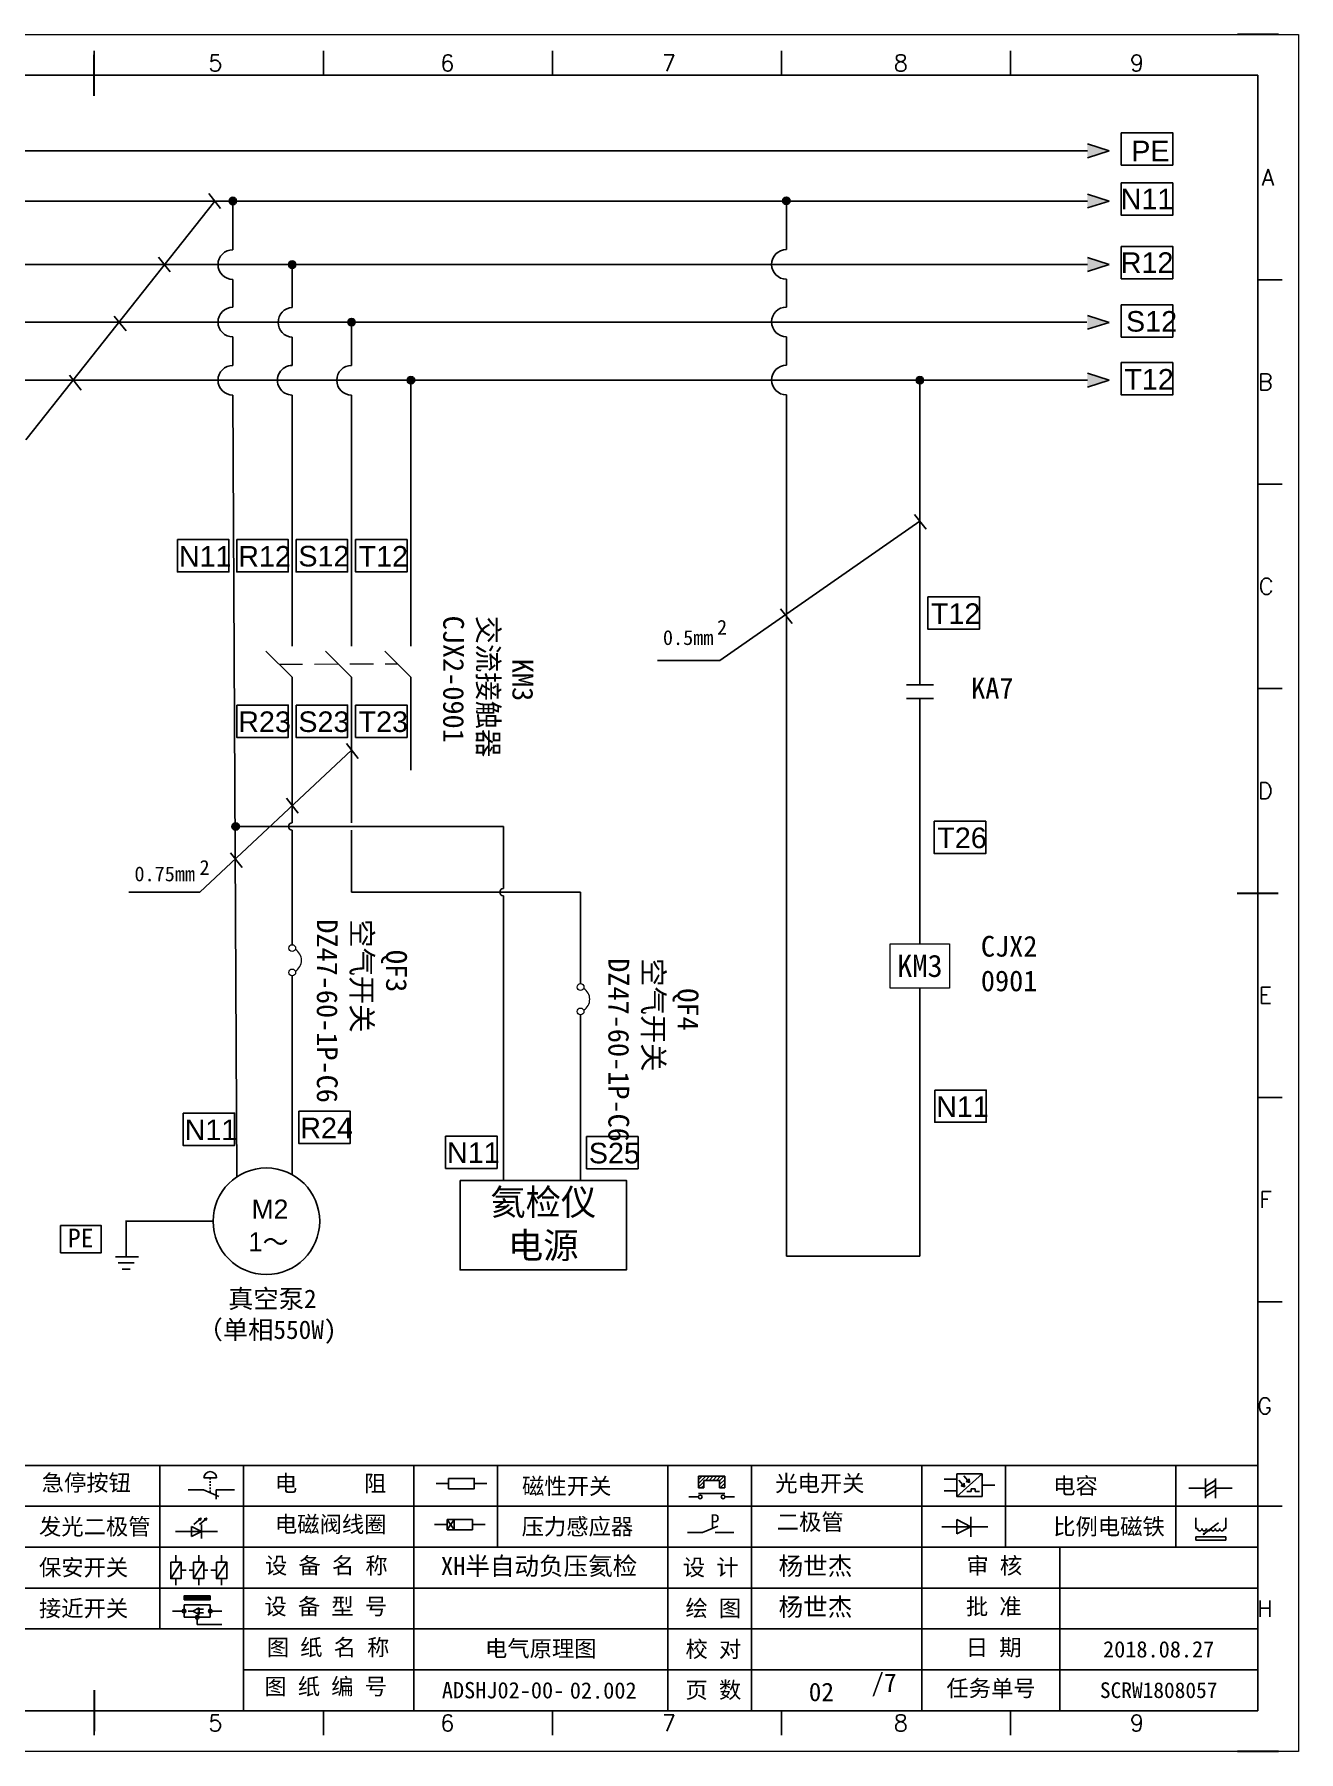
# Model space of a CAD drawing. Header units: millimetres. Extents: x 17694 to 24039, y 10083 to 11109.
# Drawn here: x 23488 to 23658.4, y 10415 to 10646.5 of the extents above; entities that cross this region are included whole.
import ezdxf
from ezdxf.enums import TextEntityAlignment as Align

# ---------------------------------------------------------------- set-up
doc = ezdxf.new("R2010")
doc.units = ezdxf.units.MM
doc.linetypes.add('DASHED2', pattern=[9.525, 6.35, -3.175])
doc.layers.add('AE_BOR', color=1, linetype='Continuous')
doc.layers.add('MISC', color=2, linetype='Continuous')
doc.layers.add('元件', color=4, linetype='Continuous', lineweight=25)
doc.styles.get("Standard").update_dxf_attribs({"font": ''})
doc.styles.add('WD', font='romans.shx', dxfattribs={"bigfont": 'gbcbig.shx'})
doc.styles.add('样式 0', font='')
doc.styles.add('样式 8', font='arial.ttf')
doc.styles.add('汉字', font='')
doc.styles.get('Standard').set_extended_font_data('SimSun')
doc.styles.get('样式 0').set_extended_font_data('KaiTi_GB2312')
doc.styles.get('汉字').set_extended_font_data('新宋体')

# ---------------------------------------------------------------- blocks, each defined once
blk = doc.blocks.new('磁性开关')
at = {"linetype": 'ByBlock'}
h = blk.add_hatch(dxfattribs=at)
h.set_pattern_fill('ANSI31', color=256, scale=0.1, style=0)
h.paths.add_polyline_path([(-1910.88, -776.69), (-1910.88, -775.29), (-1907.69, -775.29), (-1907.69, -776.69), (-1908.31, -776.69), (-1908.31, -775.79), (-1910.25, -775.79), (-1910.25, -776.69)])
for p, q in [((-1910.88, -776.69), (-1910.88, -775.29)), ((-1910.88, -775.29), (-1907.69, -775.29)), ((-1910.88, -776.69), (-1910.25, -776.69)), ((-1910.25, -776.69), (-1910.25, -775.79)), ((-1910.25, -775.79), (-1908.31, -775.79)), ((-1908.31, -776.69), (-1908.31, -775.79)), ((-1908.31, -776.69), (-1907.69, -776.69)), ((-1907.69, -775.29), (-1907.69, -776.69)), ((-1910.91, -777.81), (-1912.09, -777.81)), ((-1910.88, -777.39), (-1907.69, -777.39)), ((-1907.66, -777.81), (-1906.48, -777.81))]:
    blk.add_line(p, q, dxfattribs=at)
for centre in [(-1910.68, -777.81), (-1907.88, -777.81)]:
    blk.add_circle(centre, 0.225, dxfattribs=at)
blk = doc.blocks.new('光电开关')
at = {"linetype": 'ByBlock'}
h = blk.add_hatch(dxfattribs=at)
h.set_pattern_fill('ANSI31', color=256, scale=0.01, style=0)
h.set_pattern_definition([(45, (0.172267, 0), (-0.0224506403, 0.0224506403), [])])
h.paths.add_polyline_path([(-1882.44, -776.34), (-1882.5, -775.91), (-1882.68, -776.07)])
h.paths.add_polyline_path([(-1882.86, -776.23), (-1882.44, -776.34), (-1882.68, -776.07)])
h.paths.add_polyline_path([(-1883.05, -776.88), (-1883.11, -776.45), (-1883.29, -776.61)])
h.paths.add_polyline_path([(-1883.47, -776.77), (-1883.05, -776.88), (-1883.29, -776.61)])
for p, q in [((-1884.01, -775.96), (-1885.56, -775.96)), ((-1880.91, -775.3), (-1884.01, -778.05)), ((-1883.75, -776.09), (-1883.05, -776.88)), ((-1883.11, -776.45), (-1883.47, -776.77)), ((-1883.05, -776.88), (-1883.47, -776.77)), ((-1883.14, -775.55), (-1882.44, -776.34)), ((-1883.05, -776.88), (-1883.11, -776.45)), ((-1882.5, -775.91), (-1882.86, -776.23)), ((-1882.44, -776.34), (-1882.86, -776.23)), ((-1882.44, -776.34), (-1882.5, -775.91)), ((-1879.37, -776.67), (-1880.91, -776.67)), ((-1884.01, -777.39), (-1885.56, -777.39)), ((-1882.78, -777.47), (-1882.23, -777.47)), ((-1882.23, -777.47), (-1882.23, -777.14)), ((-1882.23, -777.14), (-1881.78, -777.14)), ((-1881.78, -777.47), (-1881.78, -777.14)), ((-1881.23, -777.47), (-1881.78, -777.47))]:
    blk.add_line(p, q, dxfattribs=at)
blk.add_lwpolyline([(-1884.01, -775.3), (-1880.91, -775.3), (-1880.91, -778.05), (-1884.01, -778.05)], close=True, dxfattribs=at)
blk = doc.blocks.new('电磁阀线圈')
at = {"linetype": 'ByBlock'}
for p, q in [((-1854.61, -796.54), (-1856.17, -796.54)), ((-1854.61, -795.92), (-1853.75, -797.16)), ((-1853.75, -795.92), (-1854.61, -797.16)), ((-1853.75, -795.92), (-1853.75, -797.16)), ((-1851.53, -796.54), (-1849.97, -796.54))]:
    blk.add_line(p, q, dxfattribs=at)
blk.add_lwpolyline([(-1854.61, -795.92), (-1851.53, -795.92), (-1851.53, -797.16), (-1854.61, -797.16)], close=True, dxfattribs=at)
blk = doc.blocks.new('压力感应器')
at = {"linetype": 'ByBlock'}
for p, q in [((-1815.59, -777.73), (-1813.71, -776.93)), ((-1817.44, -777.73), (-1815.59, -777.73)), ((-1811.78, -777.73), (-1814.05, -777.73))]:
    blk.add_line(p, q, dxfattribs=at)
at = {"linetype": 'ByBlock', "insert": (-1814.65, -775.48), "char_height": 1.68, "width": 1.2242, "attachment_point": 1}
blk.add_mtext('{\\fNSimSun|b0|i0|c134|p49;P}', dxfattribs=at)
blk = doc.blocks.new('二极管')
at = {"linetype": 'ByBlock'}
for p, q in [((-1787.52, -776.77), (-1781.92, -776.77)), ((-1783.97, -776.77), (-1785.69, -775.9)), ((-1785.69, -775.9), (-1785.69, -777.65)), ((-1783.97, -776.77), (-1785.69, -777.65)), ((-1783.97, -777.99), (-1783.97, -775.56))]:
    blk.add_line(p, q, dxfattribs=at)
blk = doc.blocks.new('电容')
at = {"linetype": 'ByBlock'}
for p, q in [((-1756.08, -782.99), (-1756.08, -780.56)), ((-1754.86, -780.79), (-1756.08, -781.55)), ((-1754.86, -782.99), (-1754.86, -780.56)), ((-1756.08, -781.77), (-1758.13, -781.77)), ((-1754.86, -781.44), (-1756.08, -782.2)), ((-1754.86, -781.99), (-1756.08, -782.75)), ((-1754.86, -781.77), (-1752.81, -781.77))]:
    blk.add_line(p, q, dxfattribs=at)
blk = doc.blocks.new('发光二极管')
at = {"linetype": 'ByBlock'}
for p, q in [((-1755.78, -785.92), (-1754.89, -785.14)), ((-1754.89, -785.14), (-1755.2, -785.22)), ((-1755.2, -785.22), (-1755.01, -785.43)), ((-1755.08, -785.92), (-1754.18, -785.14)), ((-1754.89, -785.14), (-1755.01, -785.43)), ((-1754.18, -785.14), (-1754.49, -785.22)), ((-1754.49, -785.22), (-1754.31, -785.43)), ((-1754.18, -785.14), (-1754.31, -785.43)), ((-1758.01, -786.77), (-1752.89, -786.77)), ((-1754.84, -786.77), (-1756.04, -786.16)), ((-1756.04, -786.16), (-1756.04, -787.39)), ((-1754.84, -786.77), (-1756.04, -787.39)), ((-1754.84, -787.63), (-1754.84, -785.92))]:
    blk.add_line(p, q, dxfattribs=at)
blk = doc.blocks.new('比例电磁阀')
at = {"linetype": 'ByBlock'}
for p, q in [((-1757.26, -775.38), (-1757.26, -776.71)), ((-1757.26, -776.71), (-1757.05, -776.71)), ((-1754.5, -775.98), (-1756.35, -777.44)), ((-1753.58, -776.71), (-1753.8, -776.71)), ((-1753.58, -775.38), (-1753.58, -776.71)), ((-1753.6, -777.73), (-1757.25, -777.73)), ((-1757.25, -778.13), (-1757.25, -777.73)), ((-1753.6, -778.13), (-1757.25, -778.13)), ((-1756.35, -777.44), (-1756.25, -777.25)), ((-1756.35, -777.44), (-1756.15, -777.38)), ((-1756.15, -777.38), (-1756.25, -777.25)), ((-1753.6, -777.73), (-1753.6, -778.13))]:
    blk.add_line(p, q, dxfattribs=at)
for centre in [(-1756.78, -776.71), (-1756.24, -776.71), (-1755.7, -776.71), (-1755.15, -776.71), (-1754.61, -776.71), (-1754.07, -776.71)]:
    blk.add_arc(centre, 0.271, 180, 0, dxfattribs=at)
blk = doc.blocks.new('保安开关')
at = {"linetype": 'ByBlock'}
for p, q in [((-1757.33, -790.79), (-1758.6, -792.81)), ((-1757.96, -790.79), (-1757.96, -789.97)), ((-1754.54, -790.79), (-1755.81, -792.81)), ((-1755.17, -790.79), (-1755.17, -789.97)), ((-1751.75, -790.79), (-1753.02, -792.81)), ((-1752.39, -790.79), (-1752.39, -789.97)), ((-1757.96, -792.81), (-1757.96, -793.62)), ((-1757.33, -791.8), (-1756.72, -791.8)), ((-1756.35, -791.8), (-1755.89, -791.8)), ((-1755.17, -792.81), (-1755.17, -793.62)), ((-1754.52, -791.8), (-1754.06, -791.8)), ((-1753.69, -791.8), (-1753.08, -791.8)), ((-1752.39, -792.81), (-1752.39, -793.62))]:
    blk.add_line(p, q, dxfattribs=at)
for points in [[(-1758.6, -790.79), (-1757.33, -790.79), (-1757.33, -792.81), (-1758.6, -792.81)], [(-1755.81, -790.79), (-1754.54, -790.79), (-1754.54, -792.81), (-1755.81, -792.81)], [(-1753.02, -790.79), (-1751.75, -790.79), (-1751.75, -792.81), (-1753.02, -792.81)]]:
    blk.add_lwpolyline(points, close=True, dxfattribs=at)
blk = doc.blocks.new('接近开关')
at = {"linetype": 'ByBlock'}
h = blk.add_hatch(dxfattribs=at)
h.set_pattern_fill('ANSI31', color=256, scale=0.01, style=0)
h.set_pattern_definition([(45, (-89.131516, -30.795668), (-0.0224506403, 0.0224506403), [])])
h.paths.add_polyline_path([(-1516.96, -1123.35), (-1516.96, -1122.85), (-1513.76, -1122.85), (-1513.76, -1123.35)])
for p, q in [((-1516.96, -1123.35), (-1516.96, -1122.85)), ((-1516.96, -1122.85), (-1513.76, -1122.85)), ((-1516.96, -1123.35), (-1513.76, -1123.35)), ((-1513.76, -1122.85), (-1513.76, -1123.35)), ((-1517.18, -1124.71), (-1518.36, -1124.71)), ((-1516.96, -1123.95), (-1513.76, -1123.95)), ((-1516.96, -1123.95), (-1516.96, -1125.47)), ((-1516.96, -1125.47), (-1513.76, -1125.47)), ((-1515.91, -1124.71), (-1516.45, -1124.71)), ((-1515.11, -1124.31), (-1515.91, -1124.71)), ((-1515.11, -1125.11), (-1515.91, -1124.71)), ((-1515.33, -1124.53), (-1515.17, -1124.53)), ((-1515.33, -1124.88), (-1515.17, -1124.88)), ((-1515.25, -1124.45), (-1515.25, -1124.61)), ((-1515.11, -1124.31), (-1515.11, -1125.11)), ((-1515.11, -1124.48), (-1514.58, -1124.48)), ((-1515.11, -1124.94), (-1514.58, -1124.94)), ((-1513.76, -1123.95), (-1513.76, -1125.47)), ((-1513.54, -1124.71), (-1512.36, -1124.71)), ((-1515.36, -1125.69), (-1515.36, -1126.36)), ((-1515.36, -1126.36), (-1512.36, -1126.36))]:
    blk.add_line(p, q, dxfattribs=at)
for centre in [(-1516.96, -1124.71), (-1515.36, -1125.47), (-1513.76, -1124.71)]:
    blk.add_circle(centre, 0.225, dxfattribs=at)
blk = doc.blocks.new('电阻')
at = {"linetype": 'ByBlock'}
for p, q in [((-3.09, 0), (-1.57, 0)), ((1.57, 0), (3.09, 0))]:
    blk.add_line(p, q, dxfattribs=at)
blk.add_lwpolyline([(-1.57, 0.63), (1.57, 0.63), (1.57, -0.63), (-1.57, -0.63)], close=True, dxfattribs=at)
blk = doc.blocks.new('急停按钮')
at = {"linetype": 'ByBlock'}
for p, q in [((-1.86, 0), (0, 0)), ((0, 0), (1.88, -0.81)), ((0.06, 1.45), (1.61, 1.45)), ((0.83, 1.45), (0.83, 1.24)), ((0.83, 1.07), (0.83, 0.85)), ((0.83, 0.68), (0.83, 0.47)), ((0.83, 0.29), (0.83, 0.08)), ((3.81, 0), (1.54, 0)), ((1.54, 0), (1.54, -1.15)), ((0.83, -0.09), (0.83, -0.24))]:
    blk.add_line(p, q, dxfattribs=at)
blk.add_arc((0.83, 1.45), 0.774, 0, 180)
blk = doc.blocks.new('电控横A4')
for p, q in [((292, -5), (5, -5)), ((292, -205), (292, -5)), ((10.03, -205), (289.53, -205)), ((130.8, -205), (190.75, -205)), ((190.75, -205), (259.54, -205))]:
    blk.add_line(p, q)
at = {"linetype": 'ByBlock'}
for p, q in [((292, -175), (5, -175)), ((292, -180), (5, -180)), ((292, -185), (5, -185)), ((292, -190), (5, -190)), ((292, -195), (5, -195)), ((292, -200), (168.03, -200))]:
    blk.add_line(p, q, dxfattribs=at)
at = {"color": 0, "lineweight": -2}
for p, q in [((157.79, -175), (157.79, -195)), ((168.03, -175), (168.03, -204.92)), ((188.84, -175), (188.84, -185)), ((199.08, -175), (199.08, -185)), ((219.89, -175), (219.89, -185)), ((230.12, -175), (230.12, -185)), ((250.93, -175), (250.93, -185)), ((261.17, -175), (261.17, -185)), ((281.98, -175), (281.98, -185)), ((188.84, -185), (188.84, -204.92)), ((219.89, -185), (219.89, -205)), ((230.12, -185), (230.12, -205)), ((250.93, -185), (250.93, -205)), ((267.79, -185), (267.79, -205))]:
    blk.add_line(p, q, dxfattribs=at)
at = {"color": 0, "ltscale": 2}
for p, q in [((292, -205), (292, -183.55)), ((259.54, -205), (289.53, -205)), ((259.54, -205), (292, -205))]:
    blk.add_line(p, q, dxfattribs=at)
at = {"layer": 'AE_BOR', "color": 1, "lineweight": 15}
for p, q in [((0, 0), (297, 0)), ((297, 0), (297, -210)), ((297, -210), (0, -210))]:
    blk.add_line(p, q, dxfattribs=at)
at = {"layer": 'AE_BOR'}
for p, q in [((149.78, -5), (149.78, -2)), ((177.78, -5), (177.78, -2)), ((205.78, -5), (205.78, -2)), ((233.78, -5), (233.78, -2)), ((261.78, -5), (261.78, -2)), ((292, -30), (295, -30)), ((292, -55), (295, -55)), ((292, -80), (295, -80)), ((292, -130), (295, -130)), ((292, -155), (295, -155)), ((292, -180), (295, -180)), ((149.78, -205), (149.78, -208)), ((177.78, -205), (177.78, -208)), ((205.78, -205), (205.78, -208)), ((233.78, -205), (233.78, -208)), ((261.78, -205), (261.78, -208))]:
    blk.add_line(p, q, dxfattribs=at)
at = {"layer": 'AE_BOR', "lineweight": 30}
for p, q in [((294.53, 0), (289.53, 0)), ((294.53, -210), (289.53, -210))]:
    blk.add_line(p, q, dxfattribs=at)
at = {"layer": 'AE_BOR', "color": 2, "lineweight": 30}
for p, q in [((149.78, -7.5), (149.78, -2.5)), ((289.5, -105), (294.5, -105)), ((149.78, -202.5), (149.78, -207.5)), ((149.78, -205), (149.78, -207.5))]:
    blk.add_line(p, q, dxfattribs=at)
for name, p in [('急停按钮', (163.12, -177.98)), ('电阻', (194.66, -177.22))]:
    blk.add_blockref(name, p)
at = {"linetype": 'ByBlock'}
for name, p in [('磁性开关', (2134.53, 598.96)), ('光电开关', (2139.22, 599.27)), ('电容', (2041.69, 603.98)), ('发光二极管', (1917.72, 603.69)), ('电磁阀线圈', (2047.53, 614.3)), ('压力感应器', (2039.72, 594.52)), ('二极管', (2040.91, 594.27)), ('比例电磁阀', (2041.69, 593.98)), ('保安开关', (1917.72, 603.98)), ('接近开关', (1677.72, 931.9))]:
    blk.add_blockref(name, p, dxfattribs=at)
at = {"char_height": 2, "attachment_point": 1, "style": '汉字'}
for s, insert in [('{\\fKaiTi_GB2312|b0|i0|c134|p49;急停按钮}', (143.35, -176.12)), ('{\\fKaiTi_GB2312|b0|i0|c134|p49;电      阻}', (171.86, -176.19)), ('{\\fKaiTi_GB2312|b0|i0|c134|p49;磁性开关}', (202.07, -176.53)), ('{\\fKaiTi_GB2312|b0|i0|c134|p49;光电开关}', (233.02, -176.19)), ('{\\fKaiTi_GB2312|b0|i0|c134|p49;电容}', (267, -176.48)), ('{\\fKaiTi_GB2312|b0|i0|c134|p49;发光二极管}', (143.02, -181.48)), ('{\\fKaiTi_GB2312|b0|i0|c134|p49;电磁阀线圈}', (171.86, -181.19)), ('{\\fKaiTi_GB2312|b0|i0|c134|p49;压力感应器}', (202.02, -181.47)), ('{\\fKaiTi_GB2312|b0|i0|c134|p49;二极管}', (233.2, -180.91)), ('{\\fKaiTi_GB2312|b0|i0|c134|p49;比例电磁铁}', (267, -181.48)), ('{\\fKaiTi_GB2312|b0|i0|c134|p49;保安开关}', (143.02, -186.48)), ('{\\fKaiTi_GB2312|b0|i0|c134|p0;设 备 名 称}', (170.65, -186.24)), ('{\\fKaiTi_GB2312|b0|i0|c134|p0;设 计}', (221.72, -186.46)), ('{\\fKaiTi_GB2312|b0|i0|c134|p0;审 核}', (256.39, -186.25)), ('{\\fKaiTi_GB2312|b0|i0|c134|p0;设 备 型 号}', (170.58, -191.24)), ('{\\fKaiTi_GB2312|b0|i0|c134|p0;批 准}', (256.32, -191.25)), ('{\\fKaiTi_GB2312|b0|i0|c134|p49;接近开关}', (143.02, -191.48)), ('{\\fKaiTi_GB2312|b0|i0|c134|p0;绘 图}', (222.05, -191.46)), ('{\\fKaiTi_GB2312|b0|i0|c134|p0;图 纸 名 称}', (170.86, -196.24)), ('{\\fKaiTi_GB2312|b0|i0|c134|p0;校 对}', (222.05, -196.46)), ('{\\fKaiTi_GB2312|b0|i0|c134|p0;日 期}', (256.32, -196.25)), ('{\\fKaiTi_GB2312|b0|i0|c134|p0;图 纸 编 号}', (170.57, -201.03)), ('{\\fKaiTi_GB2312|b0|i0|c134|p0;页 数}', (222.05, -201.46)), ('{\\fKaiTi_GB2312|b0|i0|c134|p0;任务单号}', (253.94, -201.25))]:
    blk.add_mtext(s, dxfattribs=dict(at, insert=insert))
for s, insert, char_height, width, attachment_point in [('{\\fKaiTi_GB2312|b0|i0|c134|p49;XH半自动负压氦检}', (192.15, -186.2), 2.2, 26.5767, 1), ('{\\fKaiTi_GB2312|b0|i0|c134|p49;杨世杰}', (233.43, -186.2), 2.2, 15.3175, 1), ('{\\fKaiTi_GB2312|b0|i0|c134|p49;杨世杰}', (233.43, -191.2), 2.2, 15.3175, 1), ('{\\fKaiTi_GB2312|b0|i0|c134|p49;2018.08.27}', (279.89, -197.5), 2, 24.2172, 5), ('{\\fKaiTi_GB2312|b0|i0|c134|p49;SCRW1808057}', (279.89, -202.5), 1.92, 24.2172, 5)]:
    blk.add_mtext(s, dxfattribs=dict(insert=insert, char_height=char_height, width=width, attachment_point=attachment_point))
at = {"color": 0, "lineweight": -2, "insert": (199.75, -202.5), "char_height": 2, "width": 31.0482, "attachment_point": 5}
blk.add_mtext('{\\C256;ADSHJ02-00-}', dxfattribs=at)
at = {"color": 0, "linetype": 'ByBlock', "lineweight": -2, "insert": (242.64, -201.84), "char_height": 4.2689, "width": 20.8102, "attachment_point": 5}
blk.add_mtext('  {\\H0.53119x; /7}', dxfattribs=at)
at = {"layer": 'AE_BOR', "style": 'WD'}
for s, p in [('5', (164.59, -4.5)), ('6', (192.94, -4.5)), ('7', (220.04, -4.5)), ('8', (248.37, -4.5)), ('9', (277.23, -4.5)), ('5', (164.59, -207.5)), ('6', (192.94, -207.5)), ('7', (220.04, -207.5)), ('8', (248.37, -207.5)), ('9', (277.23, -207.5))]:
    blk.add_text(s, height=2, dxfattribs=at).set_placement(p, align=Align.CENTER)
for s, p in [('A', (294.03, -17.5)), ('B', (293.84, -42.5)), ('C', (293.93, -67.5)), ('D', (293.84, -92.5)), ('E', (293.74, -117.5)), ('F', (293.74, -142.5)), ('F', (293.74, -142.5)), ('G', (293.74, -167.72)), ('H', (293.84, -192.5))]:
    blk.add_text(s, height=2, dxfattribs=at).set_placement(p, align=Align.MIDDLE_RIGHT)
blk = doc.blocks.new('常开触点')
at = {"linetype": 'ByBlock'}
for p, q in [((-1853.82, -782.99), (-1853.82, -780.56)), ((-1852.6, -782.99), (-1852.6, -780.56)), ((-1853.82, -781.77), (-1855.88, -781.77)), ((-1852.6, -781.77), (-1850.55, -781.77))]:
    blk.add_line(p, q, dxfattribs=at)

msp = doc.modelspace()

# ---------------------------------------------------------------- hatches: boundary and pattern name
for points in [[(23629.944, 10624.993), (23632.863, 10624.057), (23629.944, 10623.122)], [(23515.281, 10624.055, 1), (23514.281, 10624.055, 1)], [(23589.874, 10624.088, 1), (23588.874, 10624.088, 1)], [(23523.281, 10615.485, 1), (23522.281, 10615.485, 1)], [(23629.944, 10616.427), (23632.863, 10615.492), (23629.944, 10614.556)], [(23629.944, 10608.631), (23632.863, 10607.696), (23629.944, 10606.76)], [(23531.281, 10607.727, 1), (23530.281, 10607.727, 1)], [(23539.281, 10599.892, 1), (23538.281, 10599.892, 1)], [(23607.874, 10599.892, 1), (23606.874, 10599.892, 1)], [(23629.944, 10600.835), (23632.863, 10599.899), (23629.944, 10598.964)], [(23515.661, 10539.718, 1), (23514.661, 10539.718, 1)]]:
    msp.add_hatch(color=256).paths.add_polyline_path(points)
at = {"layer": 'MISC'}
msp.add_hatch(color=2, dxfattribs=at).paths.add_polyline_path([(23629.944, 10631.757), (23632.863, 10630.822), (23629.944, 10629.887)])

# ---------------------------------------------------------------- linework, layer by layer
for p, q in [((23511.543, 10625.049), (23513.13, 10623.054)), ((23632.863, 10624.057), (23629.944, 10624.993)), ((23512.334, 10624.055), (23486.864, 10591.867)), ((23514.781, 10624.055), (23514.781, 10617.485)), ((23589.374, 10624.088), (23589.374, 10617.518)), ((23632.863, 10624.057), (23629.944, 10623.122)), ((23364.269, 10615.485), (23629.973, 10615.489)), ((23504.763, 10616.482), (23506.35, 10614.487)), ((23522.781, 10615.485), (23522.781, 10609.693)), ((23632.863, 10615.492), (23629.944, 10616.427)), ((23632.863, 10615.492), (23629.944, 10614.556)), ((23514.781, 10613.485), (23514.781, 10609.727)), ((23589.374, 10613.518), (23589.374, 10609.76)), ((23498.808, 10608.553), (23500.396, 10606.558)), ((23632.863, 10607.696), (23629.944, 10608.631)), ((23364.269, 10607.727), (23629.866, 10607.727)), ((23530.781, 10607.727), (23530.781, 10601.892)), ((23632.863, 10607.696), (23629.944, 10606.76)), ((23514.781, 10605.727), (23514.781, 10601.892)), ((23522.781, 10605.697), (23522.781, 10601.892)), ((23589.374, 10605.76), (23589.374, 10601.925)), ((23364.269, 10599.892), (23629.96, 10599.892)), ((23492.745, 10600.565), (23494.333, 10598.57)), ((23538.781, 10599.892), (23538.781, 10564.055)), ((23607.374, 10599.892), (23607.374, 10561.911)), ((23632.863, 10599.899), (23629.944, 10600.835)), ((23632.863, 10599.899), (23629.944, 10598.964)), ((23514.781, 10597.892), (23515.319, 10492.493)), ((23522.781, 10597.892), (23522.781, 10564.055)), ((23530.781, 10597.892), (23530.781, 10564.055)), ((23589.374, 10597.925), (23589.374, 10481.78)), ((23607.374, 10580.902), (23580.425, 10562.096)), ((23606.625, 10581.794), (23608.212, 10579.8)), ((23588.566, 10569.076), (23590.153, 10567.081)), ((23522.781, 10559.845), (23519.246, 10563.38)), ((23530.781, 10559.845), (23527.246, 10563.38)), ((23538.781, 10559.845), (23535.246, 10563.38)), ((23580.425, 10562.096), (23572.009, 10562.096)), ((23522.781, 10559.845), (23522.781, 10540.235)), ((23530.781, 10559.845), (23530.781, 10540.235)), ((23538.781, 10559.845), (23538.781, 10547.345)), ((23607.374, 10553.919), (23607.374, 10523.919)), ((23530.088, 10550.908), (23531.675, 10548.913)), ((23530.781, 10550.04), (23510.34, 10530.867)), ((23521.999, 10543.537), (23523.586, 10541.542)), ((23515.05, 10539.735), (23551.247, 10539.735)), ((23522.781, 10539.235), (23522.781, 10523.795)), ((23530.781, 10539.235), (23530.781, 10530.877)), ((23551.247, 10531.377), (23551.247, 10539.735)), ((23514.446, 10536.18), (23516.033, 10534.186)), ((23510.34, 10530.867), (23500.784, 10530.867)), ((23561.634, 10530.877), (23530.781, 10530.877)), ((23551.247, 10492.018), (23551.247, 10530.377)), ((23561.634, 10530.877), (23561.634, 10518.544)), ((23522.781, 10519.585), (23522.781, 10492.795)), ((23607.374, 10517.919), (23607.374, 10481.78)), ((23561.634, 10514.334), (23561.634, 10492.018)), ((23589.374, 10481.78), (23607.374, 10481.78))]:
    msp.add_line(p, q)
at = {"color": 0}
msp.add_line((23629.973, 10624.055), (23364.269, 10624.055), dxfattribs=at)
at = {"color": 6, "linetype": 'DASHED2', "lineweight": 0, "ltscale": 0.5}
msp.add_line((23521.014, 10561.612), (23537.014, 10561.68), dxfattribs=at)
at = {"color": 1, "lineweight": -2}
for p, q in [((23500.396, 10486.629), (23500.396, 10481.741)), ((23500.414, 10486.517), (23512.115, 10486.517))]:
    msp.add_line(p, q, dxfattribs=at)
at = {"color": 1, "lineweight": -3}
for points in [[(23634.513, 10633.26), (23641.454, 10633.26), (23641.454, 10628.908), (23634.513, 10628.908)], [(23634.513, 10626.496), (23641.454, 10626.496), (23641.454, 10622.143), (23634.513, 10622.143)], [(23634.513, 10617.93), (23641.454, 10617.93), (23641.454, 10613.577), (23634.513, 10613.577)], [(23634.513, 10610.071), (23641.454, 10610.071), (23641.454, 10605.718), (23634.513, 10605.718)], [(23634.513, 10602.266), (23641.454, 10602.266), (23641.454, 10597.914), (23634.513, 10597.914)], [(23507.311, 10578.407), (23514.252, 10578.407), (23514.252, 10574.055), (23507.311, 10574.055)], [(23515.311, 10578.407), (23522.252, 10578.407), (23522.252, 10574.055), (23515.311, 10574.055)], [(23523.311, 10578.407), (23530.252, 10578.407), (23530.252, 10574.055), (23523.311, 10574.055)], [(23531.311, 10578.407), (23538.252, 10578.407), (23538.252, 10574.055), (23531.311, 10574.055)], [(23608.446, 10570.677), (23615.386, 10570.677), (23615.386, 10566.324), (23608.446, 10566.324)], [(23515.311, 10556.087), (23522.252, 10556.087), (23522.252, 10551.735), (23515.311, 10551.735)], [(23523.311, 10556.087), (23530.252, 10556.087), (23530.252, 10551.735), (23523.311, 10551.735)], [(23531.311, 10556.087), (23538.252, 10556.087), (23538.252, 10551.735), (23531.311, 10551.735)], [(23609.302, 10540.43), (23616.243, 10540.43), (23616.243, 10536.077), (23609.302, 10536.077)], [(23609.374, 10504.202), (23616.315, 10504.202), (23616.315, 10499.849), (23609.374, 10499.849)], [(23508.083, 10501.088), (23515.024, 10501.088), (23515.024, 10496.736), (23508.083, 10496.736)], [(23523.672, 10501.345), (23530.612, 10501.345), (23530.612, 10496.992), (23523.672, 10496.992)], [(23543.449, 10497.991), (23550.39, 10497.991), (23550.39, 10493.639), (23543.449, 10493.639)], [(23562.456, 10497.93), (23569.397, 10497.93), (23569.397, 10493.577), (23562.456, 10493.577)]]:
    msp.add_lwpolyline(points, close=True, dxfattribs=at)
at = {"lineweight": 0}
msp.add_lwpolyline([(23603.374, 10523.919), (23611.374, 10523.919), (23611.374, 10517.919), (23603.374, 10517.919)], close=True, dxfattribs=at)
msp.add_lwpolyline([(23545.404, 10492.018), (23567.818, 10492.018), (23567.818, 10479.949), (23545.404, 10479.949)], close=True)
at = {"color": 1, "lineweight": -2}
msp.add_lwpolyline([(23491.557, 10485.925), (23497.056, 10485.925), (23497.056, 10482.264), (23491.557, 10482.264)], close=True, dxfattribs=at)
for centre, radius in [((23514.781, 10624.055), 0.5), ((23589.374, 10624.088), 0.5), ((23522.781, 10615.485), 0.5), ((23530.781, 10607.727), 0.5), ((23538.781, 10599.892), 0.5), ((23607.374, 10599.892), 0.5), ((23515.161, 10539.718), 0.5), ((23519.299, 10486.513), 7.183)]:
    msp.add_circle(centre, radius)
at = {"lineweight": 0}
for centre in [(23522.781, 10523.333), (23522.781, 10520.047), (23561.634, 10518.082), (23561.634, 10514.796)]:
    msp.add_circle(centre, 0.462, dxfattribs=at)
for centre, radius, start, end in [((23514.781, 10615.485), 2, 90, 270), ((23589.374, 10615.518), 2, 90, 270), ((23514.781, 10607.727), 2, 90, 270), ((23522.876, 10607.695), 2, 92.71555, 267.28408), ((23589.374, 10607.76), 2, 90, 270), ((23514.781, 10599.892), 2, 90, 270), ((23522.781, 10599.892), 2, 89.99982, 270), ((23530.781, 10599.892), 2, 90, 270), ((23589.374, 10599.925), 2, 90, 270), ((23522.781, 10539.735), 0.5, 90, 270), ((23551.247, 10530.877), 0.5, 90, 270)]:
    msp.add_arc(centre, radius, start, end)
for centre in [(23522.322, 10521.69), (23561.175, 10516.439)]:
    msp.add_arc(centre, 1.706, 301.18201, 58.81799, dxfattribs=at)
at = {"layer": 'MISC', "color": 2}
for q in [(23629.944, 10631.757), (23629.944, 10629.887)]:
    msp.add_line((23632.863, 10630.822), q, dxfattribs=at)
at = {"layer": 'MISC'}
msp.add_line((23364.269, 10630.819), (23629.973, 10630.819), dxfattribs=at)
at = {"layer": '元件', "color": 1}
for p, q in [((23502.065, 10481.704), (23498.967, 10481.704)), ((23501.48, 10480.889), (23499.312, 10480.889)), ((23500.924, 10480.038), (23499.869, 10480.038))]:
    msp.add_line(p, q, dxfattribs=at)

# ---------------------------------------------------------------- block references
at = {"xscale": 1.1025, "yscale": 1.1025, "zscale": 1.1025}
msp.add_blockref('电控横A4', (23330.973, 10646.526), dxfattribs=at)
at = {"linetype": 'ByBlock', "xscale": 1.5, "yscale": 1.5, "zscale": 1.5, "rotation": 270}
msp.add_blockref('常开触点', (24780.035, 7778.097), dxfattribs=at)

# ---------------------------------------------------------------- texts
at = {"style": '样式 8'}
for s, insert, char_height, width, attachment_point in [('N11', (23637.983, 10624.319), 2.772, 6.94087, 5), ('R12', (23637.983, 10615.754), 2.772, 6.94087, 5), ('\\pi-0.77273;S12', (23635.923, 10607.814), 2.772, 4.96666, 4), ('T12', (23638.257, 10600.017), 2.772, 4.96666, 5), ('N11', (23511.055, 10576.158), 2.772, 4.96666, 5), ('R12', (23519.055, 10576.158), 2.772, 4.96666, 5), ('S12', (23527.055, 10576.158), 2.772, 4.96666, 5), ('T12', (23535.055, 10576.158), 2.772, 4.96666, 5), ('T12', (23612.189, 10568.428), 2.772, 4.96666, 5), ('R23', (23519.055, 10553.838), 2.772, 4.96666, 5), ('S23', (23527.055, 10553.838), 2.772, 4.96666, 5), ('T23', (23535.055, 10553.838), 2.772, 4.96666, 5), ('T26', (23613.046, 10538.181), 2.772, 4.96666, 5), ('N11', (23613.118, 10501.953), 2.772, 4.96666, 5), ('N11', (23511.827, 10498.839), 2.772, 4.96666, 5), ('R24', (23527.415, 10499.096), 2.772, 4.96666, 5), ('N11', (23547.193, 10495.742), 2.772, 4.96666, 5), ('S25', (23566.199, 10495.681), 2.772, 4.96666, 5), ('{\\C2;M2}', (23517.298, 10489.429), 2.56, 8.7428, 1), ('{\\fAIGDT|b0|i0|c2|p2;\\C2;1\\fSimSun|b0|i0|c134|p2;～}', (23516.884, 10485.019), 2.56, 9.87863, 1)]:
    msp.add_mtext(s, dxfattribs=dict(at, insert=insert, char_height=char_height, width=width, attachment_point=attachment_point))
for s, insert, char_height, width, attachment_point in [('氦检仪\\P电源', (23556.611, 10485.983), 3.5, 22.41418, 5), ('\\pi6.372;真空泵2\\P\\pi2.254;（单相550W)', (23507.763, 10477.308), 2.5, 23.05006, 1)]:
    msp.add_mtext(s, dxfattribs=dict(insert=insert, char_height=char_height, width=width, attachment_point=attachment_point))
at = {"color": 0, "lineweight": -2}
for s, insert, char_height, width, attachment_point in [('{PE}', (23492.547, 10485.518), 2.5415, 5.69717, 1), ('电气原理图', (23556.281, 10428.782), 2.205, 34.2306, 5), ('02.002', (23560.196, 10424.356), 2.205, 5.72397, 1)]:
    msp.add_mtext(s, dxfattribs=dict(at, insert=insert, char_height=char_height, width=width, attachment_point=attachment_point))
at = {"color": 0, "linetype": 'ByBlock', "lineweight": -2, "insert": (23594.096, 10423.033), "char_height": 2.5, "width": 5.1278, "attachment_point": 5}
msp.add_mtext('02', dxfattribs=at)
at = {"layer": 'MISC', "insert": (23635.858, 10632.191), "char_height": 2.772, "width": 4.96666, "attachment_point": 1, "style": '样式 8'}
msp.add_mtext('PE', dxfattribs=at)
at = {"layer": 'MISC', "color": 0, "char_height": 2.8, "attachment_point": 4, "rotation": 270, "style": '样式 0'}
for s, insert, width in [('\\pi12.521;KM3\\P\\pi6.7006;{\\fSimSun|b0|i0|c134|p2;交流接触器\\P\\pi5.2539;}CJX2-0901', (23549.175, 10574.853), 32.90788), ('\\pi7.8539;QF3\\P\\pi3.7228;{\\fSimSun|b0|i0|c134|p2;空气开关\\P\\pi-6.5461;}DZ47-60-1P-C6', (23532.148, 10530.948), 22.90788), ('\\pi7.7873;QF4\\P\\pi3.7228;{\\fSimSun|b0|i0|c134|p2;空气开关\\P\\pi-6.5461;}DZ47-60-1P-C6', (23571.437, 10525.697), 22.90788)]:
    msp.add_mtext(s, dxfattribs=dict(at, insert=insert, width=width))
at = {"layer": 'MISC', "color": 0, "style": '样式 0'}
for s, insert, char_height, width, attachment_point in [('2', (23580.032, 10567.585), 2, 5.01683, 1), ('0.5mm', (23572.74, 10566.202), 2, 5.01683, 1), ('KA7', (23614.281, 10559.778), 2.8, 7.9311, 1), ('2', (23510.287, 10535.201), 2, 5.01683, 1), ('0.75mm', (23501.518, 10534.343), 2, 5.01683, 1), ('CJX2\\P0901', (23615.59, 10524.986), 2.8, 7.9311, 1), ('KM3', (23607.374, 10520.919), 3, 8, 5)]:
    msp.add_mtext(s, dxfattribs=dict(at, insert=insert, char_height=char_height, width=width, attachment_point=attachment_point))

doc.saveas('drawing.dxf')
